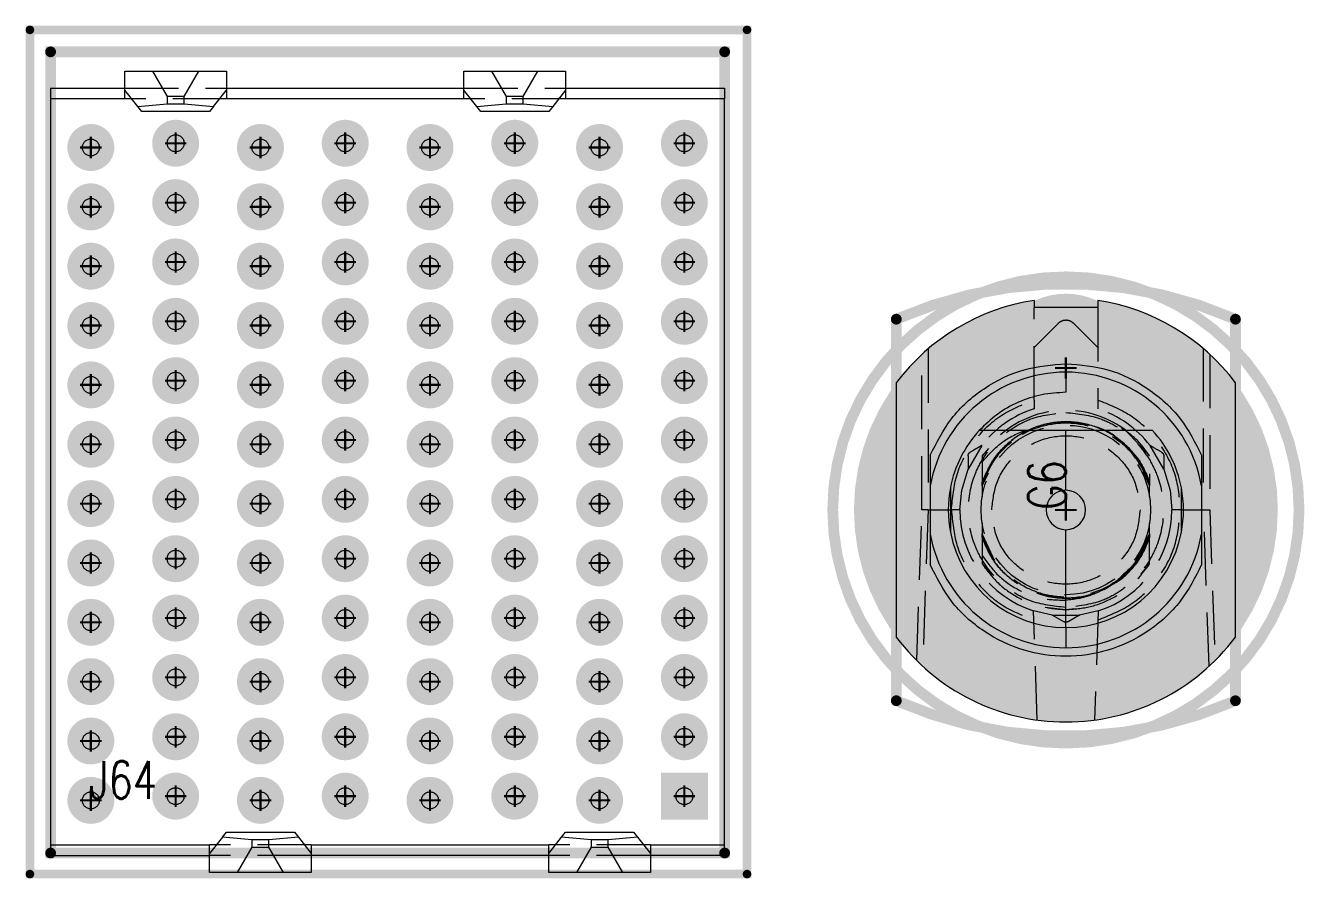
# Model space of a CAD drawing. Header units: millimetres. Extents: x 5 to 1395, y 5 to 415.
# Drawn here: x 1264.62 to 1294.79, y 37.79 to 57.9 of the extents above; entities that cross this region are included whole.
import ezdxf

# ---------------------------------------------------------------- set-up
doc = ezdxf.new("R2010")
doc.units = ezdxf.units.MM
doc.linetypes.add('HIDDEN', pattern=[1.905, 1.27, -0.635])
for name, color, linetype in [('DRIL_PLTE_THRU_01', 16, 'Continuous'), ('DRIL_PLTE_THRU_02', 146, 'Continuous'), ('DRIL_PLTE_THRU_03', 56, 'Continuous'), ('DRIL_PLTE_THRU_04', 216, 'Continuous'), ('DRIL_PLTE_THRU_05', 34, 'Continuous'), ('DRIL_PLTE_THRU_06', 96, 'Continuous'), ('DRIL_PLTE_THRU_07', 171, 'Continuous'), ('DRIL_PLTE_THRU_08', 176, 'Continuous'), ('DRIL_SYMBOL', 2, 'Continuous'), ('PADS_BOT', 5, 'Continuous'), ('PADS_INNER', 1, 'Continuous'), ('PADS_TOP', 1, 'Continuous'), ('PART_NAME_01', 1, 'Continuous'), ('PART_TOP_2DLINE_26', 5, 'Continuous'), ('PART_TOP_2DLINE_27', 5, 'Continuous')]:
    doc.layers.add(name, color=color, linetype=linetype)
doc.styles.add('W0$127', font='simplex', dxfattribs={"width": 0.75})

# ---------------------------------------------------------------- blocks, each defined once
blk = doc.blocks.new('SMOOTH_0$2032')
at = {"const_width": 0.1016}
blk.add_lwpolyline([(-0.0508, 0, 1), (0.0508, 0, 1)], format="xyb", close=True, dxfattribs=at)
blk = doc.blocks.new('SMOOTH_0$254')
at = {"const_width": 0.127}
blk.add_lwpolyline([(-0.0635, 0, 1), (0.0635, 0, 1)], format="xyb", close=True, dxfattribs=at)
blk = doc.blocks.new('PART_BODY_TOP_11')
at = {"layer": 'PART_TOP_2DLINE_26', "const_width": 0.203}
blk.add_lwpolyline([(-8.438, 10.424), (8.478, 10.424), (8.478, -9.489), (-8.438, -9.489)], close=True, dxfattribs=at)
at = {"layer": 'PART_TOP_2DLINE_27', "const_width": 0.254}
blk.add_lwpolyline([(-7.95, -8.992), (7.95, -8.992), (7.95, 9.906), (-7.95, 9.906)], close=True, dxfattribs=at)
at = {"layer": 'PART_TOP_2DLINE_26'}
for p in [(-8.438, 10.424), (8.478, 10.424), (-8.438, -9.489), (8.478, -9.489)]:
    blk.add_blockref('SMOOTH_0$2032', p, dxfattribs=at)
at = {"layer": 'PART_TOP_2DLINE_27'}
for p in [(-7.95, 9.906), (7.95, 9.906), (-7.95, -8.992), (7.95, -8.992)]:
    blk.add_blockref('SMOOTH_0$254', p, dxfattribs=at)
blk = doc.blocks.new('DRIL_SYMBOL_0$599948')
at = {"layer": 'DRIL_SYMBOL', "const_width": 0.0508}
for points in [[(-0.254, 0), (0.254, 0)], [(0, -0.254), (0, 0.254)]]:
    blk.add_lwpolyline(points, dxfattribs=at)
blk = doc.blocks.new('DRIL_HOLE_0$599948')
at = {"const_width": 0.3}
blk.add_lwpolyline([(-0.15, 0, 1), (0.15, 0, 1)], format="xyb", close=True, dxfattribs=at)
blk.add_blockref('DRIL_SYMBOL_0$599948', (0, 0))
blk = doc.blocks.new('PAD_11')
at = {"const_width": 0.554}
blk.add_lwpolyline([(0, -0.277, 1), (0, 0.277, 1)], format="xyb", close=True, dxfattribs=at)
blk = doc.blocks.new('STK_TOP_7')
at = {"layer": 'DRIL_PLTE_THRU_01'}
blk.add_blockref('DRIL_HOLE_0$599948', (0, 0), dxfattribs=at)
at = {"layer": 'DRIL_PLTE_THRU_02'}
blk.add_blockref('DRIL_HOLE_0$599948', (0, 0), dxfattribs=at)
at = {"layer": 'DRIL_PLTE_THRU_03'}
blk.add_blockref('DRIL_HOLE_0$599948', (0, 0), dxfattribs=at)
at = {"layer": 'DRIL_PLTE_THRU_04'}
blk.add_blockref('DRIL_HOLE_0$599948', (0, 0), dxfattribs=at)
at = {"layer": 'DRIL_PLTE_THRU_05'}
blk.add_blockref('DRIL_HOLE_0$599948', (0, 0), dxfattribs=at)
at = {"layer": 'DRIL_PLTE_THRU_06'}
blk.add_blockref('DRIL_HOLE_0$599948', (0, 0), dxfattribs=at)
at = {"layer": 'DRIL_PLTE_THRU_07'}
blk.add_blockref('DRIL_HOLE_0$599948', (0, 0), dxfattribs=at)
at = {"layer": 'DRIL_PLTE_THRU_08'}
blk.add_blockref('DRIL_HOLE_0$599948', (0, 0), dxfattribs=at)
at = {"layer": 'PADS_BOT'}
blk.add_blockref('PAD_11', (0, 0), dxfattribs=at)
at = {"layer": 'PADS_INNER'}
blk.add_blockref('PAD_11', (0, 0), dxfattribs=at)
at = {"layer": 'PADS_TOP'}
blk.add_blockref('PAD_11', (0, 0), dxfattribs=at)
blk = doc.blocks.new('PAD_13')
at = {"const_width": 1.107948}
blk.add_lwpolyline([(-0.553974, 0), (0.553974, 0)], dxfattribs=at)
blk = doc.blocks.new('STK_TOP_82')
at = {"layer": 'DRIL_PLTE_THRU_01'}
blk.add_blockref('DRIL_HOLE_0$599948', (0, 0), dxfattribs=at)
at = {"layer": 'DRIL_PLTE_THRU_02'}
blk.add_blockref('DRIL_HOLE_0$599948', (0, 0), dxfattribs=at)
at = {"layer": 'DRIL_PLTE_THRU_03'}
blk.add_blockref('DRIL_HOLE_0$599948', (0, 0), dxfattribs=at)
at = {"layer": 'DRIL_PLTE_THRU_04'}
blk.add_blockref('DRIL_HOLE_0$599948', (0, 0), dxfattribs=at)
at = {"layer": 'DRIL_PLTE_THRU_05'}
blk.add_blockref('DRIL_HOLE_0$599948', (0, 0), dxfattribs=at)
at = {"layer": 'DRIL_PLTE_THRU_06'}
blk.add_blockref('DRIL_HOLE_0$599948', (0, 0), dxfattribs=at)
at = {"layer": 'DRIL_PLTE_THRU_07'}
blk.add_blockref('DRIL_HOLE_0$599948', (0, 0), dxfattribs=at)
at = {"layer": 'DRIL_PLTE_THRU_08'}
blk.add_blockref('DRIL_HOLE_0$599948', (0, 0), dxfattribs=at)
at = {"layer": 'PADS_BOT'}
blk.add_blockref('PAD_11', (0, 0), dxfattribs=at)
at = {"layer": 'PADS_INNER'}
blk.add_blockref('PAD_11', (0, 0), dxfattribs=at)
at = {"layer": 'PADS_TOP'}
blk.add_blockref('PAD_13', (0, 0), dxfattribs=at)
blk = doc.blocks.new('SYM_TOP_13')
for name, p in [('PART_BODY_TOP_11', (0, 0)), ('STK_TOP_7', (-7, 7.65)), ('STK_TOP_7', (-5, 7.75)), ('STK_TOP_7', (-3, 7.65)), ('STK_TOP_7', (-1, 7.75)), ('STK_TOP_7', (1, 7.65)), ('STK_TOP_7', (3, 7.75)), ('STK_TOP_7', (5, 7.65)), ('STK_TOP_7', (7, 7.75)), ('STK_TOP_7', (-7, 6.25)), ('STK_TOP_7', (-5, 6.35)), ('STK_TOP_7', (-3, 6.25)), ('STK_TOP_7', (-1, 6.35)), ('STK_TOP_7', (1, 6.25)), ('STK_TOP_7', (3, 6.35)), ('STK_TOP_7', (5, 6.25)), ('STK_TOP_7', (7, 6.35)), ('STK_TOP_7', (-5, 4.95)), ('STK_TOP_7', (-1, 4.95)), ('STK_TOP_7', (3, 4.95)), ('STK_TOP_7', (7, 4.95)), ('STK_TOP_7', (-7, 4.85)), ('STK_TOP_7', (-3, 4.85)), ('STK_TOP_7', (1, 4.85)), ('STK_TOP_7', (5, 4.85)), ('STK_TOP_7', (-7, 3.45)), ('STK_TOP_7', (-5, 3.55)), ('STK_TOP_7', (-3, 3.45)), ('STK_TOP_7', (-1, 3.55)), ('STK_TOP_7', (1, 3.45)), ('STK_TOP_7', (3, 3.55)), ('STK_TOP_7', (5, 3.45)), ('STK_TOP_7', (7, 3.55)), ('STK_TOP_7', (-7, 2.05)), ('STK_TOP_7', (-5, 2.15)), ('STK_TOP_7', (-3, 2.05)), ('STK_TOP_7', (-1, 2.15)), ('STK_TOP_7', (1, 2.05)), ('STK_TOP_7', (3, 2.15)), ('STK_TOP_7', (5, 2.05)), ('STK_TOP_7', (7, 2.15)), ('STK_TOP_7', (-5, 0.75)), ('STK_TOP_7', (-1, 0.75)), ('STK_TOP_7', (3, 0.75)), ('STK_TOP_7', (7, 0.75)), ('STK_TOP_7', (-7, 0.65)), ('STK_TOP_7', (-3, 0.65)), ('STK_TOP_7', (1, 0.65)), ('STK_TOP_7', (5, 0.65)), ('STK_TOP_7', (-7, -0.75)), ('STK_TOP_7', (-5, -0.65)), ('STK_TOP_7', (-3, -0.75)), ('STK_TOP_7', (-1, -0.65)), ('STK_TOP_7', (1, -0.75)), ('STK_TOP_7', (3, -0.65)), ('STK_TOP_7', (5, -0.75)), ('STK_TOP_7', (7, -0.65)), ('STK_TOP_7', (-5, -2.05)), ('STK_TOP_7', (-1, -2.05)), ('STK_TOP_7', (3, -2.05)), ('STK_TOP_7', (7, -2.05)), ('STK_TOP_7', (-7, -2.15)), ('STK_TOP_7', (-3, -2.15)), ('STK_TOP_7', (1, -2.15)), ('STK_TOP_7', (5, -2.15)), ('STK_TOP_7', (-7, -3.55)), ('STK_TOP_7', (-5, -3.45)), ('STK_TOP_7', (-3, -3.55)), ('STK_TOP_7', (-1, -3.45)), ('STK_TOP_7', (1, -3.55)), ('STK_TOP_7', (3, -3.45)), ('STK_TOP_7', (5, -3.55)), ('STK_TOP_7', (7, -3.45)), ('STK_TOP_7', (-7, -4.95)), ('STK_TOP_7', (-5, -4.85)), ('STK_TOP_7', (-3, -4.95)), ('STK_TOP_7', (-1, -4.85)), ('STK_TOP_7', (1, -4.95)), ('STK_TOP_7', (3, -4.85)), ('STK_TOP_7', (5, -4.95)), ('STK_TOP_7', (7, -4.85)), ('STK_TOP_7', (-5, -6.25)), ('STK_TOP_7', (-1, -6.25)), ('STK_TOP_7', (3, -6.25)), ('STK_TOP_7', (7, -6.25)), ('STK_TOP_7', (-7, -6.35)), ('STK_TOP_7', (-3, -6.35)), ('STK_TOP_7', (1, -6.35)), ('STK_TOP_7', (5, -6.35)), ('STK_TOP_7', (-7, -7.75)), ('STK_TOP_7', (-5, -7.65)), ('STK_TOP_7', (-3, -7.75)), ('STK_TOP_7', (-1, -7.65)), ('STK_TOP_7', (1, -7.75)), ('STK_TOP_7', (3, -7.65)), ('STK_TOP_7', (5, -7.75)), ('STK_TOP_82', (7, -7.65))]:
    blk.add_blockref(name, p)
blk = doc.blocks.new('PART_TOP_67')
blk.add_blockref('SYM_TOP_13', (0, 0))
at = {"layer": 'PART_NAME_01', "style": 'W0$127', "width": 0.75}
blk.add_text('J64', height=0.889, dxfattribs=at).set_placement((-7.041, -7.711))
blk = doc.blocks.new('PART_BODY_TOP_1')
at = {"layer": 'PART_TOP_2DLINE_26', "const_width": 0.254}
blk.add_lwpolyline([(5.5, 0, 1), (-5.5, 0, 1)], format="xyb", close=True, dxfattribs=at)
at = {"layer": 'PART_TOP_2DLINE_27', "const_width": 0.254}
blk.add_lwpolyline([(-4.5, 4), (4.5, 4, -0.208911), (4.5, -4), (-4.5, -4, -0.208911)], format="xyb", close=True, dxfattribs=at)
at = {"layer": 'PART_TOP_2DLINE_27'}
for p in [(-4.5, 4), (4.5, 4), (-4.5, -4), (4.5, -4)]:
    blk.add_blockref('SMOOTH_0$254', p, dxfattribs=at)
blk = doc.blocks.new('DRIL_SYMBOL_5$15')
at = {"layer": 'DRIL_SYMBOL', "const_width": 0.0508}
for points in [[(-0.254, 0), (0.254, 0)], [(0, -0.254), (0, 0.254)]]:
    blk.add_lwpolyline(points, dxfattribs=at)
blk = doc.blocks.new('DRIL_HOLE_5$15')
at = {"const_width": 2.575}
blk.add_lwpolyline([(-1.2875, 0, 1), (1.2875, 0, 1)], format="xyb", close=True, dxfattribs=at)
blk.add_blockref('DRIL_SYMBOL_5$15', (0, 0))
blk = doc.blocks.new('PAD_0')
at = {"const_width": 5}
blk.add_lwpolyline([(0, -2.5, 1), (0, 2.5, 1)], format="xyb", close=True, dxfattribs=at)
blk = doc.blocks.new('STK_TOP_181')
at = {"layer": 'DRIL_PLTE_THRU_01'}
blk.add_blockref('DRIL_HOLE_5$15', (0, 0), dxfattribs=at)
at = {"layer": 'DRIL_PLTE_THRU_02'}
blk.add_blockref('DRIL_HOLE_5$15', (0, 0), dxfattribs=at)
at = {"layer": 'DRIL_PLTE_THRU_03'}
blk.add_blockref('DRIL_HOLE_5$15', (0, 0), dxfattribs=at)
at = {"layer": 'DRIL_PLTE_THRU_04'}
blk.add_blockref('DRIL_HOLE_5$15', (0, 0), dxfattribs=at)
at = {"layer": 'DRIL_PLTE_THRU_05'}
blk.add_blockref('DRIL_HOLE_5$15', (0, 0), dxfattribs=at)
at = {"layer": 'DRIL_PLTE_THRU_06'}
blk.add_blockref('DRIL_HOLE_5$15', (0, 0), dxfattribs=at)
at = {"layer": 'DRIL_PLTE_THRU_07'}
blk.add_blockref('DRIL_HOLE_5$15', (0, 0), dxfattribs=at)
at = {"layer": 'DRIL_PLTE_THRU_08'}
blk.add_blockref('DRIL_HOLE_5$15', (0, 0), dxfattribs=at)
at = {"layer": 'PADS_BOT'}
blk.add_blockref('PAD_0', (0, 0), dxfattribs=at)
at = {"layer": 'PADS_INNER'}
blk.add_blockref('PAD_0', (0, 0), dxfattribs=at)
at = {"layer": 'PADS_TOP'}
blk.add_blockref('PAD_0', (0, 0), dxfattribs=at)
blk = doc.blocks.new('DRIL_SYMBOL_2$55')
at = {"layer": 'DRIL_SYMBOL', "const_width": 0.0508}
for points in [[(-0.254, 0), (0.254, 0)], [(0, -0.254), (0, 0.254)]]:
    blk.add_lwpolyline(points, dxfattribs=at)
blk = doc.blocks.new('DRIL_HOLE_2$55')
at = {"const_width": 1.275}
blk.add_lwpolyline([(-0.6375, 0, 1), (0.6375, 0, 1)], format="xyb", close=True, dxfattribs=at)
blk.add_blockref('DRIL_SYMBOL_2$55', (0, 0))
blk = doc.blocks.new('PAD_1')
at = {"const_width": 1.75}
blk.add_lwpolyline([(0, -0.875, 1), (0, 0.875, 1)], format="xyb", close=True, dxfattribs=at)
blk = doc.blocks.new('STK_TOP_182')
at = {"layer": 'DRIL_PLTE_THRU_01'}
blk.add_blockref('DRIL_HOLE_2$55', (0, 0), dxfattribs=at)
at = {"layer": 'DRIL_PLTE_THRU_02'}
blk.add_blockref('DRIL_HOLE_2$55', (0, 0), dxfattribs=at)
at = {"layer": 'DRIL_PLTE_THRU_03'}
blk.add_blockref('DRIL_HOLE_2$55', (0, 0), dxfattribs=at)
at = {"layer": 'DRIL_PLTE_THRU_04'}
blk.add_blockref('DRIL_HOLE_2$55', (0, 0), dxfattribs=at)
at = {"layer": 'DRIL_PLTE_THRU_05'}
blk.add_blockref('DRIL_HOLE_2$55', (0, 0), dxfattribs=at)
at = {"layer": 'DRIL_PLTE_THRU_06'}
blk.add_blockref('DRIL_HOLE_2$55', (0, 0), dxfattribs=at)
at = {"layer": 'DRIL_PLTE_THRU_07'}
blk.add_blockref('DRIL_HOLE_2$55', (0, 0), dxfattribs=at)
at = {"layer": 'DRIL_PLTE_THRU_08'}
blk.add_blockref('DRIL_HOLE_2$55', (0, 0), dxfattribs=at)
at = {"layer": 'PADS_BOT'}
blk.add_blockref('PAD_1', (0, 0), dxfattribs=at)
at = {"layer": 'PADS_INNER'}
blk.add_blockref('PAD_1', (0, 0), dxfattribs=at)
at = {"layer": 'PADS_TOP'}
blk.add_blockref('PAD_1', (0, 0), dxfattribs=at)
blk = doc.blocks.new('SYM_TOP_3')
for name, p in [('PART_BODY_TOP_1', (0, 0)), ('STK_TOP_181', (0, 0)), ('STK_TOP_182', (3.35, 0))]:
    blk.add_blockref(name, p)
blk = doc.blocks.new('PART_TOP_28')
blk.add_blockref('SYM_TOP_3', (0, 0))
at = {"layer": 'PART_NAME_01', "style": 'W0$127', "width": 0.75}
blk.add_text('G6', height=0.889, dxfattribs=at).set_placement((0, 0))
blk = doc.blocks.new('q')
blk.add_blockref('PART_TOP_67', (1273.165, 47.379))
at = {"rotation": 90}
blk.add_blockref('PART_TOP_28', (1289.165, 46.479), dxfattribs=at)

msp = doc.modelspace()

# ---------------------------------------------------------------- linework, layer by layer
at = {"color": 7, "linetype": 'Continuous', "lineweight": 15}
for p, q in [((1266.9648, 56.3788), (1266.9648, 56.8288)), ((1266.9648, 56.8288), (1267.6184, 56.8288)), ((1267.6184, 56.8288), (1267.9648, 56.2288)), ((1267.6184, 56.8288), (1268.7112, 56.8288)), ((1268.3648, 56.2288), (1268.7112, 56.8288)), ((1268.7112, 56.8288), (1269.3648, 56.8288)), ((1269.3648, 56.8288), (1269.3648, 56.3788)), ((1274.9648, 56.3788), (1274.9648, 56.8288)), ((1274.9648, 56.8288), (1275.6184, 56.8288)), ((1275.6184, 56.8288), (1275.9648, 56.2288)), ((1275.6184, 56.8288), (1276.7112, 56.8288)), ((1276.3648, 56.2288), (1276.7112, 56.8288)), ((1276.7112, 56.8288), (1277.3648, 56.8288)), ((1277.3648, 56.8288), (1277.3648, 56.3788)), ((1265.2148, 56.4288), (1266.9648, 56.4288)), ((1265.2148, 56.4288), (1265.2148, 56.1788)), ((1269.3648, 56.4288), (1274.9648, 56.4288)), ((1277.3648, 56.4288), (1281.1148, 56.4288)), ((1281.1148, 56.4288), (1281.1148, 56.1788)), ((1265.2148, 56.1788), (1265.2148, 38.5788)), ((1266.9648, 56.1788), (1265.2148, 56.1788)), ((1267.2695, 55.9979), (1266.9648, 56.3788)), ((1266.9648, 56.1788), (1266.9648, 56.3788)), ((1267.9648, 56.2288), (1267.9648, 56.0588)), ((1268.3648, 56.2288), (1267.9648, 56.2288)), ((1268.3648, 56.0588), (1268.3648, 56.2288)), ((1269.0601, 55.9979), (1269.3648, 56.3788)), ((1269.3648, 56.3788), (1269.3648, 56.1788)), ((1274.9648, 56.1788), (1269.3648, 56.1788)), ((1275.2695, 55.9979), (1274.9648, 56.3788)), ((1274.9648, 56.1788), (1274.9648, 56.3788)), ((1276.3648, 56.2288), (1275.9648, 56.2288)), ((1275.9648, 56.2288), (1275.9648, 56.0588)), ((1276.3648, 56.0588), (1276.3648, 56.2288)), ((1277.3648, 56.3788), (1277.0601, 55.9979)), ((1277.3648, 56.3788), (1277.3648, 56.1788)), ((1281.1148, 56.1788), (1277.3648, 56.1788)), ((1281.1148, 38.5788), (1281.1148, 56.1788)), ((1267.2695, 55.9979), (1267.9648, 56.0588)), ((1267.3648, 55.8788), (1267.2695, 55.9979)), ((1268.9648, 55.8788), (1267.3648, 55.8788)), ((1267.9648, 56.0588), (1268.3648, 56.0588)), ((1268.3648, 56.0588), (1269.0601, 55.9979)), ((1269.0601, 55.9979), (1268.9648, 55.8788)), ((1275.2695, 55.9979), (1275.9648, 56.0588)), ((1275.3648, 55.8788), (1275.2695, 55.9979)), ((1276.9648, 55.8788), (1275.3648, 55.8788)), ((1275.9648, 56.0588), (1276.3648, 56.0588)), ((1276.3648, 56.0588), (1277.0601, 55.9979)), ((1277.0601, 55.9979), (1276.9648, 55.8788)), ((1288.4148, 51.4222), (1288.4148, 51.2538)), ((1289.9148, 51.4222), (1289.9148, 51.2538)), ((1289.9148, 51.2538), (1288.4148, 51.2538)), ((1285.1648, 49.4788), (1285.1648, 43.4788)), ((1289.1648, 49.7288), (1289.1648, 49.2538)), ((1293.1648, 43.4788), (1293.1648, 49.4788)), ((1289.1648, 46.9435), (1289.1648, 48.3538)), ((1289.1648, 43.7038), (1289.1648, 46.014)), ((1289.1648, 43.7038), (1289.1648, 43.2288)), ((1269.2695, 38.7596), (1268.9648, 38.3788)), ((1269.2695, 38.7596), (1269.3648, 38.8788)), ((1269.9648, 38.6988), (1269.2695, 38.7596)), ((1269.3648, 38.8788), (1270.9648, 38.8788)), ((1269.9648, 38.6988), (1269.9648, 38.5288)), ((1270.3648, 38.6988), (1269.9648, 38.6988)), ((1271.0601, 38.7596), (1270.3648, 38.6988)), ((1270.3648, 38.5288), (1270.3648, 38.6988)), ((1270.9648, 38.8788), (1271.0601, 38.7596)), ((1271.0601, 38.7596), (1271.3648, 38.3788)), ((1276.9648, 38.3788), (1277.2693, 38.7594)), ((1277.2693, 38.7594), (1277.3648, 38.8788)), ((1277.9648, 38.6988), (1277.2693, 38.7594)), ((1277.3648, 38.8788), (1278.9648, 38.8788)), ((1278.3648, 38.6988), (1277.9648, 38.6988)), ((1277.9648, 38.6988), (1277.9648, 38.5288)), ((1279.0603, 38.7594), (1278.3648, 38.6988)), ((1278.3648, 38.5288), (1278.3648, 38.6988)), ((1278.9648, 38.8788), (1279.0603, 38.7594)), ((1279.0603, 38.7594), (1279.3648, 38.3788)), ((1265.2148, 38.5788), (1268.9648, 38.5788)), ((1265.2148, 38.5788), (1265.2148, 38.3288)), ((1265.2148, 38.3288), (1268.9648, 38.3288)), ((1268.9648, 38.3788), (1268.9648, 38.5788)), ((1268.9648, 37.9288), (1268.9648, 38.3788)), ((1269.9648, 38.5288), (1269.6184, 37.9288)), ((1269.9648, 38.5288), (1270.3648, 38.5288)), ((1270.7112, 37.9288), (1270.3648, 38.5288)), ((1271.3648, 38.5788), (1276.9648, 38.5788)), ((1271.3648, 38.5788), (1271.3648, 38.3788)), ((1271.3648, 38.3788), (1271.3648, 37.9288)), ((1276.9648, 38.3288), (1271.3648, 38.3288)), ((1276.9648, 38.3788), (1276.9648, 38.5788)), ((1276.9648, 37.9288), (1276.9648, 38.3788)), ((1277.9648, 38.5288), (1277.6184, 37.9288)), ((1277.9648, 38.5288), (1278.3648, 38.5288)), ((1278.7112, 37.9288), (1278.3648, 38.5288)), ((1279.3648, 38.5788), (1281.1148, 38.5788)), ((1279.3648, 38.5788), (1279.3648, 38.3788)), ((1279.3648, 38.3788), (1279.3648, 37.9288)), ((1281.1148, 38.3288), (1279.3648, 38.3288)), ((1281.1148, 38.3288), (1281.1148, 38.5788)), ((1269.6184, 37.9288), (1268.9648, 37.9288)), ((1270.7112, 37.9288), (1269.6184, 37.9288)), ((1271.3648, 37.9288), (1270.7112, 37.9288)), ((1277.6184, 37.9288), (1276.9648, 37.9288)), ((1278.7112, 37.9288), (1277.6184, 37.9288)), ((1279.3648, 37.9288), (1278.7112, 37.9288))]:
    msp.add_line(p, q, dxfattribs=at)
at = {"color": 7, "linetype": 'HIDDEN', "lineweight": 0}
for p, q in [((1266.9648, 56.4288), (1269.3648, 56.4288)), ((1274.9648, 56.4288), (1277.3648, 56.4288)), ((1269.3648, 56.1788), (1266.9648, 56.1788)), ((1277.3648, 56.1788), (1274.9648, 56.1788)), ((1288.4148, 49.0725), (1288.4148, 51.2538)), ((1289.9148, 51.2538), (1289.9148, 49.0725)), ((1288.4148, 50.3136), (1288.988, 50.8869)), ((1289.3416, 50.8869), (1289.9148, 50.3136)), ((1285.7705, 46.4788), (1285.7705, 50.1501)), ((1285.9148, 50.2784), (1285.9148, 47.1291)), ((1292.4148, 47.1291), (1292.4148, 50.2784)), ((1292.5591, 50.1501), (1292.5591, 46.4788)), ((1290.5625, 48.368), (1291.1398, 47.7523)), ((1287.1793, 47.9979), (1286.8564, 47.4387)), ((1291.4732, 47.4387), (1291.1503, 47.9979)), ((1287.3392, 47.9306), (1287.1898, 47.7523)), ((1287.1898, 47.7523), (1287.1898, 46.794)), ((1290.8458, 47.7014), (1291.1398, 47.1297)), ((1290.8459, 47.7014), (1291.1398, 47.1297)), ((1287.1898, 47.4797), (1287.1898, 47.1297)), ((1287.3517, 47.4445), (1287.1898, 47.1297)), ((1290.98, 47.3838), (1291.1398, 47.0448)), ((1291.1398, 47.1297), (1291.0159, 47.3708)), ((1287.1898, 47.0448), (1287.3374, 47.3577)), ((1291.1398, 47.3321), (1291.1398, 47.1297)), ((1291.1398, 46.794), (1291.1398, 47.0448)), ((1285.6463, 42.9263), (1285.7704, 46.4788)), ((1285.9148, 46.4788), (1285.7705, 46.4788)), ((1285.9148, 46.4788), (1285.7861, 42.7931)), ((1285.9148, 46.4788), (1286.4648, 46.4788)), ((1286.6648, 46.4788), (1286.4648, 46.4788)), ((1291.8648, 46.4788), (1291.6648, 46.4788)), ((1291.8648, 46.4788), (1292.4148, 46.4788)), ((1292.5435, 42.7931), (1292.4148, 46.4788)), ((1292.4148, 46.4788), (1292.5592, 46.4788)), ((1292.5592, 46.4788), (1292.6833, 42.9263)), ((1287.1898, 46.1635), (1287.1898, 45.4062)), ((1291.1398, 45.9128), (1291.1398, 46.1635)), ((1287.4522, 45.3563), (1287.1898, 45.9128)), ((1287.4523, 45.3563), (1287.1899, 45.9128)), ((1291.1398, 45.9128), (1290.7786, 45.2073)), ((1291.1398, 45.9128), (1290.8889, 45.3807)), ((1291.1398, 45.9128), (1290.8889, 45.3807)), ((1291.8898, 45.9544), (1291.8898, 45.9544)), ((1287.1898, 45.8279), (1287.3973, 45.4244)), ((1287.1898, 45.8278), (1287.1898, 45.2052)), ((1291.1398, 45.8279), (1290.8755, 45.3138)), ((1290.8755, 45.3138), (1291.1398, 45.8279)), ((1291.1398, 45.8279), (1290.8755, 45.3138)), ((1290.91, 45.3809), (1291.1398, 45.8279)), ((1291.1398, 45.2052), (1291.1398, 45.8279)), ((1287.1898, 45.2052), (1287.419, 44.9318)), ((1290.9338, 44.9594), (1291.1398, 45.2052)), ((1288.4898, 41.5246), (1288.3999, 44.0987)), ((1288.8419, 43.9997), (1288.3999, 44.0987)), ((1288.6757, 44.1901), (1289.1648, 44.1288)), ((1289.1648, 44.1288), (1289.3875, 44.1567)), ((1289.9297, 44.0987), (1289.4877, 43.9997)), ((1289.9297, 44.0987), (1289.8398, 41.5246)), ((1289.1148, 43.8422), (1288.8419, 43.9997)), ((1288.8419, 43.9997), (1289.4877, 43.9997)), ((1289.4877, 43.9997), (1289.2148, 43.8422)), ((1271.3648, 38.5788), (1268.9648, 38.5788)), ((1271.3648, 38.3288), (1268.9648, 38.3288)), ((1279.3648, 38.5788), (1276.9648, 38.5788)), ((1279.3648, 38.3288), (1276.9648, 38.3288))]:
    msp.add_line(p, q, dxfattribs=at)
at = {"color": 7, "linetype": 'HIDDEN', "lineweight": 0, "flags": 128}
for points in [[(1288.3887, 48.408), (1288.4173, 48.4118), (1288.4262, 48.4119), (1288.4276, 48.4116), (1288.4284, 48.4112), (1288.4285, 48.4111), (1288.4286, 48.411), (1288.4286, 48.411), (1288.4286, 48.411), (1288.4286, 48.411), (1288.4286, 48.411), (1288.4287, 48.411), (1288.4286, 48.411), (1288.4286, 48.4113), (1288.4286, 48.4113), (1288.4286, 48.4114), (1288.4286, 48.4114), (1288.4286, 48.4114), (1288.4286, 48.4114), (1288.4286, 48.4113), (1288.4287, 48.4111), (1288.4287, 48.4109), (1288.4288, 48.4108), (1288.4288, 48.4107), (1288.4288, 48.4107), (1288.4288, 48.4107), (1288.4288, 48.4107), (1288.4288, 48.4107), (1288.4288, 48.4104), (1288.4287, 48.41), (1288.4283, 48.4093), (1288.4254, 48.4067), (1288.2959, 48.3425), (1288.1329, 48.2553)], [(1287.1898, 47.7523), (1287.1898, 47.7523)], [(1287.1898, 47.7523), (1287.1898, 47.7523)], [(1287.1898, 47.7523), (1287.1898, 47.7523)], [(1287.1898, 47.7523), (1287.1898, 47.7523)], [(1287.1898, 47.7523), (1287.1898, 47.7523)], [(1287.1898, 47.7523), (1287.1898, 47.7523)], [(1287.1898, 47.7523), (1287.1898, 47.7523)], [(1287.1898, 47.7523), (1287.1898, 47.7523)], [(1291.1398, 47.7523), (1291.1398, 47.7523)], [(1286.6648, 46.4788), (1286.7086, 46.9444), (1286.8564, 47.4387)], [(1291.4732, 47.4387), (1291.6211, 46.9444), (1291.6648, 46.4788)], [(1287.1898, 46.794), (1287.1898, 46.794)], [(1291.1398, 47.0448), (1291.1398, 47.0448)], [(1291.1398, 47.0448), (1291.1398, 47.0448)], [(1291.1398, 47.0448), (1291.1398, 47.0448)], [(1291.1398, 47.0448), (1291.1398, 47.0448)], [(1291.1398, 47.0448), (1291.1398, 47.0448)], [(1287.1898, 46.1635), (1287.1898, 46.1635)], [(1291.1398, 45.9128), (1291.1398, 45.9128)], [(1291.1398, 45.9128), (1291.1398, 45.9128)], [(1291.1398, 45.9128), (1291.1398, 45.9128)], [(1291.1398, 45.9128), (1291.1398, 45.9128)], [(1291.1398, 45.9128), (1291.1398, 45.9128)], [(1291.1398, 45.9128), (1291.1398, 45.9128)], [(1291.1398, 45.9128), (1291.1398, 45.9128)], [(1291.1398, 45.9128), (1291.1398, 45.9128)], [(1287.3856, 45.4515), (1287.3856, 45.4515)], [(1287.1898, 45.2052), (1287.1898, 45.2052)], [(1287.1898, 45.2052), (1287.1898, 45.2052)], [(1287.1898, 45.2052), (1287.1898, 45.2052)], [(1287.1898, 45.2052), (1287.1898, 45.2052)], [(1287.1898, 45.2052), (1287.1898, 45.2052)], [(1287.1898, 45.2052), (1287.1898, 45.2052)], [(1287.1898, 45.2052), (1287.1898, 45.2052)], [(1291.1398, 45.2052), (1291.1398, 45.2052)], [(1288.1376, 44.6995), (1288.1376, 44.6995)]]:
    msp.add_lwpolyline(points, dxfattribs=at)
at = {"color": 7, "linetype": 'HIDDEN', "lineweight": 0}
for centre, radius in [((1266.1648, 55.0288), 0.2), ((1268.1648, 55.1288), 0.2), ((1270.1648, 55.0288), 0.2), ((1272.1648, 55.1288), 0.2), ((1274.1648, 55.0288), 0.2), ((1276.1648, 55.1288), 0.2), ((1278.1648, 55.0288), 0.2), ((1280.1648, 55.1288), 0.2), ((1266.1648, 53.6288), 0.2), ((1268.1648, 53.7288), 0.2), ((1270.1648, 53.6288), 0.2), ((1272.1648, 53.7288), 0.2), ((1274.1648, 53.6288), 0.2), ((1276.1648, 53.7288), 0.2), ((1278.1648, 53.6288), 0.2), ((1280.1648, 53.7288), 0.2), ((1268.1648, 52.3288), 0.2), ((1272.1648, 52.3288), 0.2), ((1276.1648, 52.3288), 0.2), ((1280.1648, 52.3288), 0.2), ((1266.1648, 52.2288), 0.2), ((1270.1648, 52.2288), 0.2), ((1274.1648, 52.2288), 0.2), ((1278.1648, 52.2288), 0.2), ((1266.1648, 50.8288), 0.2), ((1268.1648, 50.9288), 0.2), ((1270.1648, 50.8288), 0.2), ((1272.1648, 50.9288), 0.2), ((1274.1648, 50.8288), 0.2), ((1276.1648, 50.9288), 0.2), ((1278.1648, 50.8288), 0.2), ((1280.1648, 50.9288), 0.2), ((1266.1648, 49.4288), 0.2), ((1268.1648, 49.5288), 0.2), ((1270.1648, 49.4288), 0.2), ((1272.1648, 49.5288), 0.2), ((1274.1648, 49.4288), 0.2), ((1276.1648, 49.5288), 0.2), ((1278.1648, 49.4288), 0.2), ((1280.1648, 49.5288), 0.2), ((1268.1648, 48.1288), 0.2), ((1272.1648, 48.1288), 0.2), ((1276.1648, 48.1288), 0.2), ((1280.1648, 48.1288), 0.2), ((1289.1648, 46.4788), 2), ((1266.1648, 48.0288), 0.2), ((1270.1648, 48.0288), 0.2), ((1274.1648, 48.0288), 0.2), ((1278.1648, 48.0288), 0.2), ((1266.1648, 46.6288), 0.2), ((1268.1648, 46.7288), 0.2), ((1270.1648, 46.6288), 0.2), ((1272.1648, 46.7288), 0.2), ((1274.1648, 46.6288), 0.2), ((1276.1648, 46.7288), 0.2), ((1278.1648, 46.6288), 0.2), ((1280.1648, 46.7288), 0.2), ((1266.1648, 45.2288), 0.2), ((1268.1648, 45.3288), 0.2), ((1270.1648, 45.2288), 0.2), ((1272.1648, 45.3288), 0.2), ((1274.1648, 45.2288), 0.2), ((1276.1648, 45.3288), 0.2), ((1278.1648, 45.2288), 0.2), ((1280.1648, 45.3288), 0.2), ((1268.1648, 43.9288), 0.2), ((1272.1648, 43.9288), 0.2), ((1276.1648, 43.9288), 0.2), ((1280.1648, 43.9288), 0.2), ((1266.1648, 43.8288), 0.2), ((1270.1648, 43.8288), 0.2), ((1274.1648, 43.8288), 0.2), ((1278.1648, 43.8288), 0.2), ((1266.1648, 42.4288), 0.2), ((1268.1648, 42.5288), 0.2), ((1270.1648, 42.4288), 0.2), ((1272.1648, 42.5288), 0.2), ((1274.1648, 42.4288), 0.2), ((1276.1648, 42.5288), 0.2), ((1278.1648, 42.4288), 0.2), ((1280.1648, 42.5288), 0.2), ((1268.1648, 41.1288), 0.2), ((1272.1648, 41.1288), 0.2), ((1276.1648, 41.1288), 0.2), ((1280.1648, 41.1288), 0.2), ((1266.1648, 41.0288), 0.2), ((1270.1648, 41.0288), 0.2), ((1274.1648, 41.0288), 0.2), ((1278.1648, 41.0288), 0.2), ((1266.1648, 39.6288), 0.2), ((1268.1648, 39.7288), 0.2), ((1270.1648, 39.6288), 0.2), ((1272.1648, 39.7288), 0.2), ((1274.1648, 39.6288), 0.2), ((1276.1648, 39.7288), 0.2), ((1278.1648, 39.6288), 0.2), ((1280.1648, 39.7288), 0.2)]:
    msp.add_circle(centre, radius, dxfattribs=at)
at = {"color": 7, "linetype": 'Continuous', "lineweight": 15}
for radius, start, end in [(5, 98.62693, 143.1301), (5, 36.8699, 81.37307), (3.25, 90, 169.93673), (3.25, 10.06327, 90), (2.775, 137.49336, 169.10705), (2.775, 10.89324, 42.50663), (2.775, 169.10668, 190.89376), (0.4648, 90, 270), (0.4648, 270, 90), (2.775, 349.10676, 10.89295), (3.25, 190.06327, 270), (2.775, 190.89295, 270), (2.775, 270, 349.10705), (3.25, 270, 349.93673), (5, 216.8699, 323.1301)]:
    msp.add_arc((1289.1648, 46.4788), radius, start, end, dxfattribs=at)
at = {"color": 7, "linetype": 'HIDDEN', "lineweight": 0}
for radius, start, end in [(2.5, 107.4576, 142.57976), (2.35, 53.50581, 147.18508), (2.5, 37.42024, 72.5424), (2.5, 180, 252.18431), (2.5, 287.81569, 0)]:
    msp.add_arc((1289.1648, 46.4788), radius, start, end, dxfattribs=at)
for points, knots in [([(1288.988, 50.8869), (1289.0139, 50.9074), (1289.0655, 50.9484), (1289.1648, 50.9659), (1289.2641, 50.9484), (1289.3158, 50.9074), (1289.3416, 50.8869)], [0, 0, 0, 0, 0.2500001, 0.4999906, 0.7499999, 1, 1, 1, 1]), ([(1286.4648, 46.4788), (1286.4906, 46.7614), (1286.5436, 47.3418), (1286.9713, 48.1279), (1287.6076, 48.7571), (1288.1505, 48.9693), (1288.4148, 49.0725)], [0, 0, 0, 0, 0.2433925, 0.4999994, 0.7566076, 1, 1, 1, 1]), ([(1288.4148, 49.0725), (1288.4148, 49.0447), (1288.4148, 48.9895), (1288.4148, 48.9213), (1288.4148, 48.8722), (1288.4148, 48.8665), (1288.4148, 48.8636)], [0, 0, 0, 0, 0.2586198, 0.5136129, 0.7560945, 1, 1, 1, 1]), ([(1289.9148, 49.0725), (1290.1791, 48.9693), (1290.722, 48.7571), (1291.3583, 48.1279), (1291.786, 47.3418), (1291.839, 46.7614), (1291.8648, 46.4788)], [0, 0, 0, 0, 0.2433924, 0.5000006, 0.7566075, 1, 1, 1, 1]), ([(1289.9148, 49.0725), (1289.9148, 49.0448), (1289.9148, 48.9897), (1289.9148, 48.9215), (1289.9148, 48.8723), (1289.9148, 48.8665), (1289.9148, 48.8636)], [0, 0, 0, 0, 0.25810356, 0.51260769, 0.75559423, 1, 1, 1, 1]), ([(1289.1648, 44.1788), (1288.8756, 44.2097), (1288.4291, 44.2574), (1287.8929, 44.5437), (1287.5275, 44.8409), (1287.2283, 45.2069), (1286.951, 45.7429), (1286.809, 46.4788), (1286.951, 47.2145), (1287.2282, 47.7505), (1287.5273, 48.1165), (1287.8928, 48.4138), (1288.4289, 48.7002), (1288.8756, 48.7479), (1289.1648, 48.7788)], [0, 0, 0, 0, 0.1197214, 0.1848231, 0.2499997, 0.3151018, 0.3802782, 0.4999995, 0.6197209, 0.6848236, 0.7500001, 0.8151023, 0.8802786, 1, 1, 1, 1]), ([(1289.1648, 48.7788), (1289.454, 48.7479), (1289.9005, 48.7002), (1290.4367, 48.4139), (1290.8021, 48.1167), (1291.1013, 47.7507), (1291.3786, 47.2147), (1291.5206, 46.4788), (1291.3786, 45.743), (1291.1014, 45.207), (1290.8023, 44.8411), (1290.4368, 44.5438), (1289.9007, 44.2574), (1289.454, 44.2097), (1289.1648, 44.1788)], [0, 0, 0, 0, 0.1197222, 0.1848238, 0.2500002, 0.3151022, 0.3802793, 0.5000005, 0.6197216, 0.6848232, 0.7499996, 0.8151016, 0.8802778, 1, 1, 1, 1]), ([(1290.4029, 48.1444), (1290.3965, 48.1509), (1290.2376, 48.3107), (1289.8061, 48.4789), (1289.1676, 48.5953), (1288.5124, 48.4892), (1287.9285, 48.1909), (1287.4499, 47.7294), (1287.2765, 47.3296), (1287.1898, 47.1297)], [0, 0, 0, 0, 0.0069761, 0.1724801, 0.3379829, 0.5034876, 0.6689917, 0.8344961, 1, 1, 1, 1]), ([(1287.1898, 47.1297), (1287.2765, 47.3296), (1287.4499, 47.7295), (1287.9284, 48.1908), (1288.5128, 48.4896), (1289.1662, 48.5937), (1289.8113, 48.4853), (1290.3243, 48.2519), (1290.5484, 48.0073), (1290.6257, 47.9229)], [0, 0, 0, 0, 0.1532174, 0.3064358, 0.4596549, 0.6128723, 0.7660914, 0.919309, 1, 1, 1, 1]), ([(1290.6948, 47.8541), (1290.5961, 47.9634), (1290.3517, 48.2342), (1289.8123, 48.4865), (1289.1659, 48.5934), (1288.5129, 48.4897), (1287.9284, 48.1907), (1287.4499, 47.7295), (1287.2765, 47.3296), (1287.1898, 47.1297)], [0, 0, 0, 0, 0.101378, 0.2511488, 0.4009184, 0.5506899, 0.7004592, 0.8502301, 1, 1, 1, 1]), ([(1287.1898, 47.1297), (1287.2765, 47.3296), (1287.45, 47.7294), (1287.9284, 48.1907), (1288.5129, 48.4897), (1289.1659, 48.5933), (1289.8124, 48.4866), (1290.3557, 48.2317), (1290.603, 47.9572), (1290.7047, 47.8442)], [0, 0, 0, 0, 0.149287, 0.2985746, 0.4478617, 0.5971481, 0.7464361, 0.8957232, 1, 1, 1, 1]), ([(1287.1898, 47.1297), (1287.2765, 47.3296), (1287.45, 47.7294), (1287.9284, 48.1907), (1288.5129, 48.4897), (1289.1659, 48.5933), (1289.8123, 48.4865), (1290.3525, 48.2337), (1290.5975, 47.9621), (1290.6968, 47.8521)], [0, 0, 0, 0, 0.1496706, 0.2993401, 0.4490092, 0.5986772, 0.748347, 0.8980161, 1, 1, 1, 1]), ([(1291.1398, 47.1297), (1291.0531, 47.3296), (1290.8796, 47.7295), (1290.4013, 48.1907), (1289.8165, 48.49), (1289.1648, 48.5924), (1288.5132, 48.49), (1287.9283, 48.1907), (1287.45, 47.7295), (1287.2765, 47.3296), (1287.1898, 47.1297)], [0, 0, 0, 0, 0.125001, 0.2500011, 0.3750008, 0.4999999, 0.6250004, 0.7500002, 0.8750003, 1, 1, 1, 1]), ([(1287.1898, 47.0448), (1287.2707, 47.2516), (1287.4325, 47.6653), (1287.9091, 48.1475), (1288.5008, 48.4614), (1289.1648, 48.5692), (1289.8288, 48.4614), (1290.4206, 48.1475), (1290.8971, 47.6653), (1291.0589, 47.2516), (1291.1398, 47.0448)], [0, 0, 0, 0, 0.1249993, 0.2499995, 0.3749993, 0.499999, 0.6249999, 0.7500002, 0.8749995, 1, 1, 1, 1]), ([(1287.1898, 47.6178), (1287.3425, 47.7846), (1287.6481, 48.1184), (1288.1004, 48.3325), (1288.3531, 48.3987), (1288.3887, 48.408)], [0, 0, 0, 0, 0.46183387, 0.92414595, 1, 1, 1, 1]), ([(1287.1899, 47.0448), (1287.2708, 47.2516), (1287.4326, 47.6653), (1287.9091, 48.1475), (1288.5008, 48.4614), (1289.1648, 48.5691), (1289.8288, 48.4614), (1290.4205, 48.1475), (1290.897, 47.6653), (1291.0589, 47.2516), (1291.1398, 47.0448)], [0, 0, 0, 0, 0.1250009, 0.2500006, 0.3750008, 0.500001, 0.6249999, 0.75, 0.8749997, 1, 1, 1, 1]), ([(1287.1899, 47.0448), (1287.2708, 47.2516), (1287.4326, 47.6653), (1287.9091, 48.1475), (1288.5008, 48.4614), (1289.1648, 48.5691), (1289.8288, 48.4614), (1290.4205, 48.1475), (1290.897, 47.6653), (1291.0588, 47.2516), (1291.1398, 47.0448)], [0, 0, 0, 0, 0.1250009, 0.2500006, 0.3750007, 0.4999993, 0.6249993, 0.7499994, 0.8749991, 1, 1, 1, 1]), ([(1291.1398, 47.7523), (1291.0248, 47.9128), (1290.8397, 48.1711), (1290.5749, 48.3437), (1290.4745, 48.409)], [0, 0, 0, 0, 0.6210343, 1, 1, 1, 1]), ([(1287.1793, 47.9979), (1287.1783, 47.9973), (1287.1762, 47.9961), (1287.1548, 47.9838), (1287.1026, 47.9536), (1287.0155, 47.9034), (1286.9447, 47.8625), (1286.9064, 47.8404)], [0, 0, 0, 0, 0.074113, 0.154925, 0.359908, 0.6537178, 1, 1, 1, 1]), ([(1287.4148, 46.4788), (1287.4411, 46.7078), (1287.4937, 47.1659), (1287.8984, 47.7484), (1288.4769, 48.1377), (1289.1648, 48.2743), (1289.8528, 48.1377), (1290.4312, 47.7484), (1290.8359, 47.1659), (1290.8885, 46.7078), (1290.9148, 46.4788)], [0, 0, 0, 0, 0.1250001, 0.2499996, 0.3749998, 0.4999997, 0.6250008, 0.7499999, 0.8750002, 1, 1, 1, 1]), ([(1290.7267, 47.8135), (1290.6401, 47.9056), (1290.5385, 48.0137), (1290.4249, 48.1179), (1290.4053, 48.1398), (1290.4015, 48.1467), (1290.4011, 48.149), (1290.4013, 48.15), (1290.4015, 48.1503), (1290.4016, 48.1505)], [0, 0, 0, 0, 0.805353, 0.9459653, 0.9826925, 0.9932441, 0.9969283, 0.9985081, 1, 1, 1, 1]), ([(1290.4016, 48.1505), (1290.5642, 48.009), (1290.8894, 47.726), (1291.0563, 47.3284), (1291.1398, 47.1297)], [0, 0, 0, 0, 0.500001, 1, 1, 1, 1]), ([(1291.4232, 47.8404), (1291.3521, 47.8814), (1291.2582, 47.9356), (1291.1747, 47.9838), (1291.1534, 47.9961), (1291.1513, 47.9973), (1291.1503, 47.9979)], [0, 0, 0, 0, 0.6387174, 0.8437476, 0.9250064, 1, 1, 1, 1]), ([(1286.8564, 47.7538), (1286.8571, 47.7625), (1286.8584, 47.7799), (1286.869, 47.8043), (1286.8848, 47.8256), (1286.8992, 47.8355), (1286.9064, 47.8404)], [0, 0, 0, 0, 0.2508109, 0.5000103, 0.7492263, 1, 1, 1, 1]), ([(1286.8564, 47.7538), (1286.8564, 47.6717), (1286.8564, 47.5634), (1286.8564, 47.4669), (1286.8564, 47.4423), (1286.8564, 47.4399), (1286.8564, 47.4387)], [0, 0, 0, 0, 0.6386762, 0.8437428, 0.9249992, 1, 1, 1, 1]), ([(1290.6257, 47.9229), (1290.7024, 47.8537), (1290.941, 47.6385), (1291.0594, 47.3354), (1291.1398, 47.1297)], [0, 0, 0, 0, 0.3212805, 1, 1, 1, 1]), ([(1291.1398, 47.0448), (1291.0916, 47.184), (1290.9952, 47.4624), (1290.8162, 47.6965), (1290.7267, 47.8135)], [0, 0, 0, 0, 0.50000229, 1, 1, 1, 1]), ([(1291.4232, 47.8404), (1291.4304, 47.8355), (1291.4448, 47.8256), (1291.4607, 47.8043), (1291.4712, 47.7799), (1291.4725, 47.7625), (1291.4732, 47.7538)], [0, 0, 0, 0, 0.2507737, 0.4999897, 0.7491891, 1, 1, 1, 1]), ([(1291.4732, 47.7538), (1291.4732, 47.6717), (1291.4732, 47.5634), (1291.4732, 47.4669), (1291.4732, 47.4423), (1291.4732, 47.4399), (1291.4732, 47.4387)], [0, 0, 0, 0, 0.6387206, 0.8437492, 0.925002, 1, 1, 1, 1]), ([(1287.1898, 47.0448), (1287.1898, 47.0451), (1287.1898, 47.0459), (1287.1898, 47.0528), (1287.1898, 47.0794), (1287.1898, 47.1079), (1287.1898, 47.1297)], [0, 0, 0, 0, 0.0689218, 0.1454857, 0.3449639, 1, 1, 1, 1]), ([(1287.1898, 47.0448), (1287.1898, 47.0451), (1287.1898, 47.0459), (1287.1898, 47.0527), (1287.1898, 47.0793), (1287.1898, 47.1078), (1287.1898, 47.1297)], [0, 0, 0, 0, 0.0688374, 0.1452948, 0.3446674, 1, 1, 1, 1]), ([(1291.1398, 47.1297), (1291.1398, 47.108), (1291.1398, 47.08), (1291.1398, 47.0527), (1291.1398, 47.0459), (1291.1398, 47.0451), (1291.1398, 47.0448)], [0, 0, 0, 0, 0.6594464, 0.8553315, 0.9305041, 1, 1, 1, 1]), ([(1286.4648, 46.4788), (1286.4905, 46.1968), (1286.5432, 45.6176), (1286.9691, 44.833), (1287.6027, 44.2041), (1288.1439, 43.991), (1288.4073, 43.8872)], [0, 0, 0, 0, 0.2434211, 0.4999992, 0.7565776, 1, 1, 1, 1]), ([(1290.9148, 46.4788), (1290.8885, 46.2497), (1290.8359, 45.7916), (1290.4312, 45.2091), (1289.8528, 44.8199), (1289.1648, 44.6832), (1288.4769, 44.8199), (1287.8984, 45.2091), (1287.4937, 45.7916), (1287.4411, 46.2497), (1287.4148, 46.4788)], [0, 0, 0, 0, 0.1249999, 0.2500003, 0.3749988, 0.5000003, 0.6250006, 0.7500002, 0.8749998, 1, 1, 1, 1]), ([(1289.9223, 43.8872), (1290.1858, 43.991), (1290.7269, 44.2041), (1291.3605, 44.833), (1291.7864, 45.6176), (1291.8391, 46.1968), (1291.8648, 46.4788)], [0, 0, 0, 0, 0.2434224, 0.5000008, 0.7565789, 1, 1, 1, 1]), ([(1287.1898, 45.8279), (1287.1898, 45.8495), (1287.1898, 45.8776), (1287.1898, 45.9048), (1287.1898, 45.9117), (1287.1898, 45.9124), (1287.1898, 45.9128)], [0, 0, 0, 0, 0.6592854, 0.8552389, 0.9304872, 1, 1, 1, 1]), ([(1287.1898, 45.8278), (1287.1898, 45.8495), (1287.1898, 45.8776), (1287.1898, 45.9048), (1287.1898, 45.9117), (1287.1898, 45.9124), (1287.1898, 45.9128)], [0, 0, 0, 0, 0.6595652, 0.8553987, 0.9305744, 1, 1, 1, 1]), ([(1290.7786, 45.2073), (1290.6505, 45.069), (1290.3944, 44.7923), (1289.8859, 44.529), (1289.332, 44.4047), (1288.7635, 44.4375), (1288.2249, 44.6224), (1287.7593, 44.947), (1287.3883, 45.3833), (1287.256, 45.7363), (1287.1898, 45.9128)], [0, 0, 0, 0, 0.1249987, 0.2500004, 0.3749996, 0.5000007, 0.6250003, 0.7500012, 0.8750007, 1, 1, 1, 1]), ([(1291.1398, 45.9128), (1291.0618, 45.7027), (1290.9185, 45.3169), (1290.6145, 45.0415), (1290.476, 44.9161)], [0, 0, 0, 0, 0.544506, 1, 1, 1, 1]), ([(1291.1398, 45.9128), (1291.1398, 45.9124), (1291.1398, 45.9116), (1291.1398, 45.9048), (1291.1398, 45.8782), (1291.1398, 45.8497), (1291.1398, 45.8278)], [0, 0, 0, 0, 0.0688689, 0.1454351, 0.3449328, 1, 1, 1, 1]), ([(1291.1398, 45.9128), (1291.1398, 45.9124), (1291.1398, 45.9116), (1291.1398, 45.9048), (1291.1398, 45.8782), (1291.1398, 45.8497), (1291.1398, 45.8279)], [0, 0, 0, 0, 0.0689369, 0.14558, 0.345186, 1, 1, 1, 1]), ([(1287.1898, 45.8279), (1287.2446, 45.6906), (1287.3542, 45.4161), (1287.6242, 45.0602), (1287.9574, 44.7661), (1288.3466, 44.55), (1288.7725, 44.4203), (1289.2155, 44.3852), (1289.659, 44.4384), (1289.9326, 44.5504), (1290.0694, 44.6063)], [0, 0, 0, 0, 0.1250018, 0.2499998, 0.3750002, 0.500001, 0.6250009, 0.7499998, 0.8749996, 1, 1, 1, 1]), ([(1291.1398, 45.8279), (1291.0531, 45.6279), (1290.8796, 45.2281), (1290.4013, 44.7669), (1289.8165, 44.4676), (1289.1648, 44.3651), (1288.5132, 44.4676), (1287.9283, 44.7669), (1287.45, 45.2281), (1287.2765, 45.6279), (1287.1898, 45.8278)], [0, 0, 0, 0, 0.1249998, 0.2499999, 0.3750004, 0.4999995, 0.6250005, 0.7499997, 0.8750009, 1, 1, 1, 1]), ([(1289.9934, 44.5958), (1290.1273, 44.6553), (1290.4595, 44.8028), (1290.8778, 45.2322), (1291.0525, 45.6293), (1291.1398, 45.8279)], [0, 0, 0, 0, 0.2522686, 0.626133, 1, 1, 1, 1]), ([(1291.1398, 45.8278), (1291.0571, 45.6238), (1290.9173, 45.2793), (1290.6398, 45.0356), (1290.5266, 44.9361)], [0, 0, 0, 0, 0.5921088, 1, 1, 1, 1]), ([(1287.1898, 45.4062), (1287.307, 45.2432), (1287.5398, 44.9196), (1288.0328, 44.5788), (1288.5843, 44.365), (1288.9722, 44.3548), (1289.1648, 44.3497)], [0, 0, 0, 0, 0.2550545, 0.5067408, 0.7550554, 1, 1, 1, 1]), ([(1287.1898, 45.2052), (1287.3076, 45.0485), (1287.5432, 44.735), (1288.0299, 44.3966), (1288.5781, 44.171), (1288.9692, 44.1429), (1289.1648, 44.1288)], [0, 0, 0, 0, 0.2499996, 0.4999988, 0.7500016, 1, 1, 1, 1]), ([(1289.1648, 44.1288), (1289.3604, 44.1429), (1289.7515, 44.171), (1290.2997, 44.3966), (1290.7864, 44.735), (1291.022, 45.0485), (1291.1398, 45.2052)], [0, 0, 0, 0, 0.2500014, 0.500001, 0.7500026, 1, 1, 1, 1]), ([(1290.0694, 44.6063), (1290.2035, 44.6889), (1290.4704, 44.8532), (1290.6762, 45.0896), (1290.7786, 45.2073)], [0, 0, 0, 0, 0.5024662, 1, 1, 1, 1]), ([(1290.0694, 44.6063), (1289.9267, 44.5383), (1289.6398, 44.4014), (1289.3238, 44.367), (1289.1648, 44.3497)], [0, 0, 0, 0, 0.49706401, 1, 1, 1, 1]), ([(1289.2148, 43.8422), (1289.2069, 43.8384), (1289.1911, 43.8308), (1289.1648, 43.8278), (1289.1385, 43.8308), (1289.1227, 43.8384), (1289.1148, 43.8422)], [0, 0, 0, 0, 0.2499939, 0.5000354, 0.7500061, 1, 1, 1, 1])]:
    msp.add_open_spline(points, degree=3, knots=knots, dxfattribs=at)
at = {"color": 7, "linetype": 'Continuous', "lineweight": 15}
for points, knots in [([(1285.9648, 47.7682), (1286.116, 48.0679), (1286.4253, 48.681), (1287.2102, 49.379), (1288.1519, 49.8446), (1288.8363, 49.9011), (1289.1708, 49.9288)], [0, 0, 0, 0, 0.24439, 0.499999, 0.7556082, 1, 1, 1, 1]), ([(1289.1708, 49.9288), (1289.5043, 49.9001), (1290.1866, 49.8416), (1291.1243, 49.3754), (1291.9059, 48.6785), (1292.2141, 48.0671), (1292.3648, 47.7682)], [0, 0, 0, 0, 0.2444232, 0.499999, 0.755576, 1, 1, 1, 1]), ([(1289.1648, 49.2538), (1288.973, 49.2424), (1288.5895, 49.2195), (1288.0403, 49.0347), (1287.5331, 48.7547), (1287.2571, 48.4874), (1287.1191, 48.3538)], [0, 0, 0, 0, 0.2499978, 0.4999998, 0.7500016, 1, 1, 1, 1]), ([(1289.1648, 48.3538), (1288.9699, 48.3538), (1288.4655, 48.3538), (1287.7837, 48.3538), (1287.3347, 48.3538), (1287.1191, 48.3538)], [0, 0, 0, 0, 0.2465235, 0.6381385, 1, 1, 1, 1]), ([(1291.2105, 48.3538), (1290.7729, 48.3538), (1290.17, 48.3538), (1289.3811, 48.3538), (1289.1648, 48.3538)], [0, 0, 0, 0, 0.72575561, 1, 1, 1, 1]), ([(1285.9648, 47.7682), (1285.9648, 47.6337), (1285.9648, 47.4599), (1285.9648, 47.2656), (1285.9648, 47.185), (1285.9648, 47.131), (1285.9648, 47.0914), (1285.9648, 47.0652), (1285.9648, 47.0511), (1285.9648, 47.0471), (1285.9648, 47.0468), (1285.9648, 47.0467)], [0, 0, 0, 0, 0.52192925, 0.6747084, 0.77963819, 0.85173448, 0.90166978, 0.95456778, 0.97588167, 0.99309396, 1, 1, 1, 1]), ([(1292.3648, 47.7682), (1292.3648, 47.6337), (1292.3648, 47.4599), (1292.3648, 47.2656), (1292.3648, 47.185), (1292.3648, 47.131), (1292.3648, 47.0914), (1292.3648, 47.0652), (1292.3648, 47.0511), (1292.3648, 47.0471), (1292.3648, 47.0468), (1292.3648, 47.0467)], [0, 0, 0, 0, 0.52192925, 0.6747084, 0.77963819, 0.85173448, 0.90166978, 0.95456778, 0.97588167, 0.99309396, 1, 1, 1, 1]), ([(1285.9648, 47.0467), (1285.9648, 46.8707), (1285.9648, 46.5183), (1285.9648, 46.1252), (1285.9648, 45.9328), (1285.9648, 45.9109)], [0, 0, 0, 0, 0.4690958, 0.9396121, 1, 1, 1, 1]), ([(1286.4398, 47.0032), (1286.4398, 46.7131), (1286.4398, 46.36), (1286.4398, 46.0158), (1286.4398, 45.9544)], [0, 0, 0, 0, 0.8214999, 1, 1, 1, 1]), ([(1291.8898, 45.9544), (1291.8898, 46.2445), (1291.8898, 46.5976), (1291.8898, 46.9418), (1291.8898, 47.0032)], [0, 0, 0, 0, 0.8214867, 1, 1, 1, 1]), ([(1292.3648, 47.0467), (1292.3648, 46.8707), (1292.3648, 46.5183), (1292.3648, 46.1252), (1292.3648, 45.9328), (1292.3648, 45.9109)], [0, 0, 0, 0, 0.4690958, 0.9396121, 1, 1, 1, 1]), ([(1285.9648, 45.9109), (1285.9648, 45.9104), (1285.9648, 45.9092), (1285.9648, 45.8974), (1285.9648, 45.854), (1285.9648, 45.6575), (1285.9648, 45.4236), (1285.9648, 45.2274), (1285.9648, 45.1894)], [0, 0, 0, 0, 0.0169297, 0.0393018, 0.0816952, 0.2361927, 0.8521595, 1, 1, 1, 1]), ([(1292.3648, 45.9109), (1292.3648, 45.9104), (1292.3648, 45.9092), (1292.3648, 45.8974), (1292.3648, 45.854), (1292.3648, 45.6575), (1292.3648, 45.4236), (1292.3648, 45.2274), (1292.3648, 45.1894)], [0, 0, 0, 0, 0.0169297, 0.0393018, 0.0816952, 0.2361927, 0.8521595, 1, 1, 1, 1]), ([(1292.3648, 45.1894), (1292.2139, 44.8904), (1291.9051, 44.2787), (1291.1218, 43.5766), (1290.1822, 43.1281), (1289.1648, 42.9802), (1288.1475, 43.1281), (1287.2078, 43.5766), (1286.4245, 44.2787), (1286.1157, 44.8904), (1285.9648, 45.1894)], [0, 0, 0, 0, 0.1222037, 0.2500004, 0.377797, 0.5000004, 0.6222038, 0.7499996, 0.8777963, 1, 1, 1, 1])]:
    msp.add_open_spline(points, degree=3, knots=knots, dxfattribs=at)

# ---------------------------------------------------------------- block references
msp.add_blockref('q', (0, 0))

doc.saveas('drawing.dxf')
